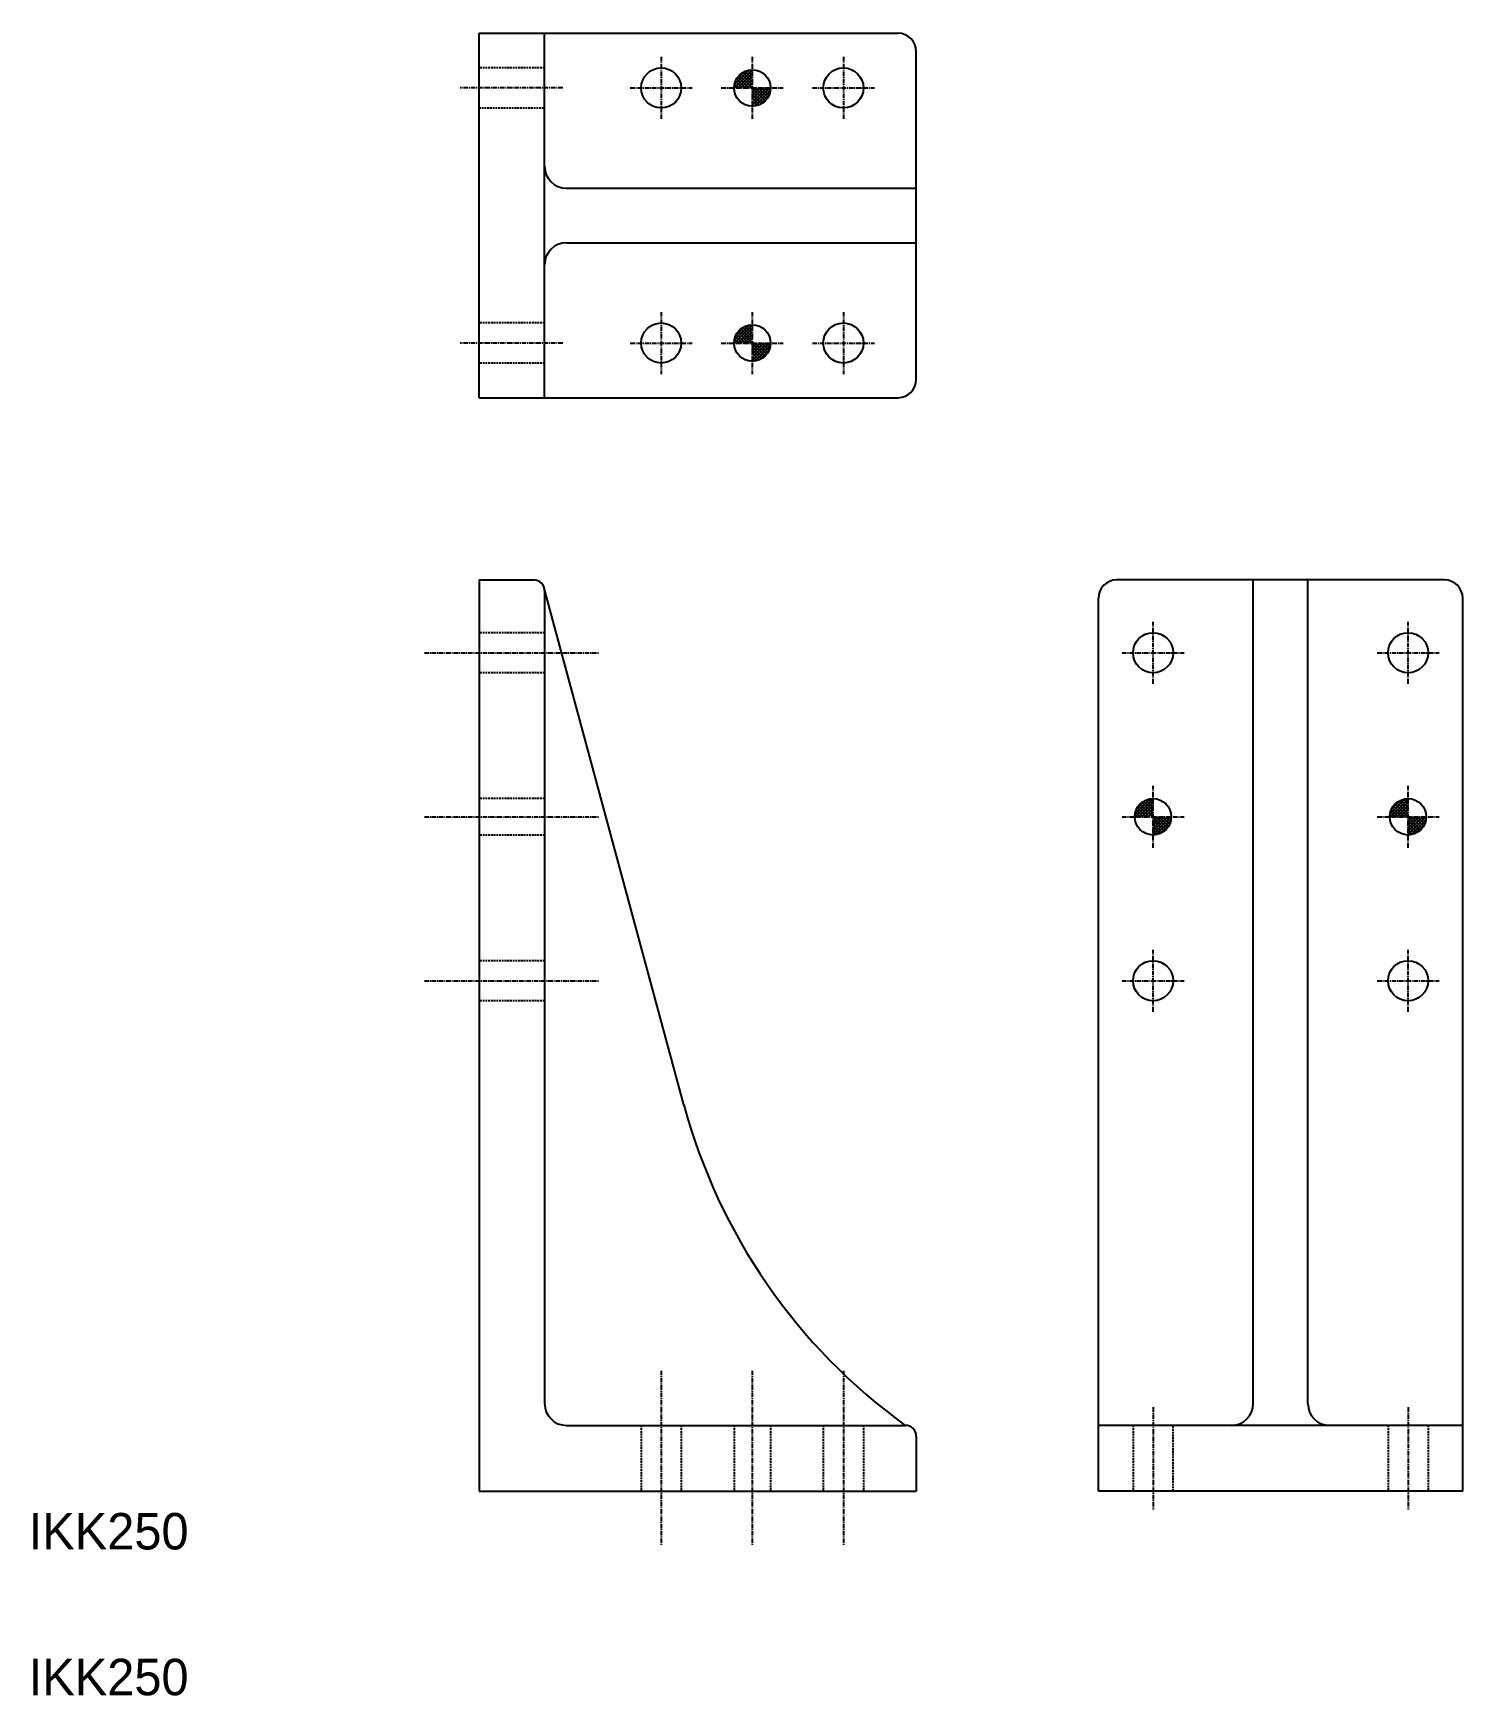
# Model space of a CAD drawing. Extents: x 41 to 434, y 40 to 496.
import ezdxf

# ---------------------------------------------------------------- set-up
doc = ezdxf.new("R2010")
doc.units = 0
doc.linetypes.add('CENTER', pattern=[2, 1.25, -0.25, 0.25, -0.25])
doc.linetypes.add('DASHED', pattern=[0.75, 0.5, -0.25])
doc.layers.get('0').update_dxf_attribs({"linetype": 'CONTINUOUS'})
doc.layers.add('CENTER', color=1, linetype='CENTER')

# ---------------------------------------------------------------- blocks, each defined once
blk = doc.blocks.new('*X3')
at = {"color": 0, "linetype": 'CONTINUOUS'}
for p, q in [((-4.93, 0.83), (-0.83, 4.93)), ((-4.87, 0), (0, 4.87)), ((0, 2.59), (-2, 4.58)), ((0, 3.47), (-1.35, 4.82)), ((0, 4.35), (-0.61, 4.96)), ((-4.48, 0), (-4.98, 0.49)), ((-3.6, 0), (-4.84, 1.24)), ((-2.72, 0), (-4.62, 1.91)), ((-4.53, 2.11), (-2.11, 4.53)), ((-1.83, 0), (-4.33, 2.5)), ((-3.99, 0), (0, 3.99)), ((-0.95, 0), (-3.98, 3.03)), ((-0.07, 0), (-3.57, 3.5)), ((-3.11, 0), (0, 3.11)), ((0, 0.82), (-3.1, 3.92)), ((0, 1.7), (-2.58, 4.28)), ((-2.22, 0), (0, 2.22)), ((-1.34, 0), (0, 1.34)), ((-0.45, 0), (0, 0.45)), ((0, -4.85), (4.85, 0)), ((0, -3.97), (3.97, 0)), ((0, -3.08), (3.08, 0)), ((0, -2.2), (2.2, 0)), ((0, -1.31), (1.31, 0)), ((0, -0.43), (0.43, 0)), ((3.92, -3.1), (0.82, 0)), ((4.28, -2.58), (1.7, 0)), ((4.58, -2), (2.59, 0)), ((4.82, -1.35), (3.47, 0)), ((4.96, -0.61), (4.35, 0)), ((3.5, -3.57), (0, -0.07)), ((3.03, -3.98), (0, -0.95)), ((2.5, -4.33), (0, -1.83)), ((1.91, -4.62), (0, -2.72)), ((1.24, -4.84), (0, -3.6)), ((0.49, -4.98), (0, -4.48)), ((0.8, -4.94), (4.94, -0.8)), ((2.06, -4.56), (4.56, -2.06))]:
    blk.add_line(p, q, dxfattribs=at)
blk = doc.blocks.new('KNOCK')
at = {"color": 7, "linetype": 'CONTINUOUS'}
blk.add_blockref('*X3', (0, 0), dxfattribs=at)

msp = doc.modelspace()

# ---------------------------------------------------------------- linework, layer by layer
at = {"color": 7, "linetype": 'CONTINUOUS'}
for p, q in [((163.59, 496.04), (278.59, 496.04)), ((163.59, 396.04), (163.59, 496.04)), ((181.59, 396.04), (181.59, 496.04)), ((283.59, 401.04), (283.59, 491.04)), ((187.59, 453.54), (283.59, 453.54)), ((187.59, 438.54), (283.59, 438.54)), ((163.59, 396.04), (278.59, 396.04)), ((163.59, 346.04), (163.59, 96.04)), ((163.59, 346.04), (178.59, 346.04)), ((219.82, 202), (181.49, 343.82)), ((181.59, 343.04), (181.59, 120.04)), ((428.59, 346.04), (338.59, 346.04)), ((376.09, 120.04), (376.09, 346.04)), ((391.09, 120.04), (391.09, 346.04)), ((333.59, 96.04), (333.59, 341.04)), ((433.59, 96.04), (433.59, 341.04)), ((187.59, 114.04), (280.59, 114.04)), ((283.59, 111.04), (283.59, 96.04)), ((433.59, 114.04), (333.59, 114.04)), ((163.59, 96.04), (283.59, 96.04)), ((433.59, 96.04), (333.59, 96.04))]:
    msp.add_line(p, q, dxfattribs=at)
at = {"color": 3, "linetype": 'DASHED'}
for p, q in [((181.59, 486.54), (163.59, 486.54)), ((163.59, 475.54), (181.59, 475.54)), ((181.59, 416.54), (163.59, 416.54)), ((181.59, 405.54), (163.59, 405.54)), ((181.59, 331.54), (163.59, 331.54)), ((181.59, 320.54), (163.59, 320.54)), ((181.59, 286.04), (163.59, 286.04)), ((181.59, 276.04), (163.59, 276.04)), ((181.59, 241.54), (163.59, 241.54)), ((181.59, 230.54), (163.59, 230.54)), ((208.09, 114.04), (208.09, 96.04)), ((219.09, 114.04), (219.09, 96.04)), ((233.59, 114.04), (233.59, 96.04)), ((243.59, 114.04), (243.59, 96.04)), ((258.09, 114.04), (258.09, 96.04)), ((269.09, 114.04), (269.09, 96.04)), ((343.09, 114.04), (343.09, 96.04)), ((354.09, 96.04), (354.09, 114.04)), ((413.09, 114.04), (413.09, 96.04)), ((424.09, 114.04), (424.09, 96.04))]:
    msp.add_line(p, q, dxfattribs=at)
at = {"color": 7, "linetype": 'CONTINUOUS'}
for centre, radius in [((213.59, 481.04), 5.5), ((238.59, 481.04), 5), ((263.59, 481.04), 5.5), ((213.59, 411.04), 5.5), ((238.59, 411.04), 5), ((263.59, 411.04), 5.5), ((348.59, 326.04), 5.5), ((418.59, 326.04), 5.5), ((348.59, 281.04), 5), ((418.59, 281.04), 5), ((348.59, 236.04), 5.5), ((418.59, 236.04), 5.5)]:
    msp.add_circle(centre, radius, dxfattribs=at)
for centre, radius, start, end in [((278.59, 491.04), 5, 0, 90), ((187.59, 459.54), 6, 180, 270), ((187.59, 432.54), 6, 90, 180), ((278.59, 401.04), 5, 270, 0), ((178.59, 343.04), 3, 0, 90), ((338.59, 341.04), 5, 90, 180), ((428.59, 341.04), 5, 0, 90), ((374.28, 243.75), 160, 195.1241, 234.1593), ((187.59, 120.04), 6, 180, 270), ((370.09, 120.04), 6, 270, 0), ((397.09, 120.04), 6, 180, 270), ((280.59, 111.04), 3, 0, 90)]:
    msp.add_arc(centre, radius, start, end, dxfattribs=at)
at = {"layer": 'CENTER', "color": 1, "linetype": 'CENTER'}
for p, q in [((213.59, 489.54), (213.59, 472.54)), ((238.59, 489.54), (238.59, 472.54)), ((263.59, 489.54), (263.59, 472.54)), ((186.56, 481.04), (158.41, 481.04)), ((205.09, 481.04), (222.09, 481.04)), ((230.09, 481.04), (247.09, 481.04)), ((255.09, 481.04), (272.09, 481.04)), ((213.59, 419.54), (213.59, 402.54)), ((238.59, 419.54), (238.59, 402.54)), ((263.59, 419.54), (263.59, 402.54)), ((186.56, 411.04), (158.41, 411.04)), ((205.09, 411.04), (222.09, 411.04)), ((230.09, 411.04), (247.09, 411.04)), ((255.09, 411.04), (272.09, 411.04)), ((348.59, 317.54), (348.59, 334.54)), ((418.59, 317.54), (418.59, 334.54)), ((148.59, 326.04), (196.59, 326.04)), ((340.09, 326.04), (357.09, 326.04)), ((410.09, 326.04), (427.09, 326.04)), ((348.59, 272.54), (348.59, 289.54)), ((418.59, 272.54), (418.59, 289.54)), ((148.59, 281.04), (196.59, 281.04)), ((340.09, 281.04), (357.09, 281.04)), ((410.09, 281.04), (427.09, 281.04)), ((348.59, 227.54), (348.59, 244.54)), ((418.59, 227.54), (418.59, 244.54)), ((148.59, 236.04), (196.59, 236.04)), ((340.09, 236.04), (357.09, 236.04)), ((410.09, 236.04), (427.09, 236.04)), ((213.59, 129.04), (213.59, 81.04)), ((238.59, 129.04), (238.59, 81.04)), ((263.59, 129.04), (263.59, 81.04)), ((348.59, 119), (348.59, 90.86)), ((418.59, 119), (418.59, 90.86))]:
    msp.add_line(p, q, dxfattribs=at)

# ---------------------------------------------------------------- block references
at = {"color": 7, "linetype": 'CONTINUOUS'}
for p in [(238.59, 481.04), (238.59, 411.04), (348.59, 281.04), (418.59, 281.04)]:
    msp.add_blockref('KNOCK', p, dxfattribs=at)

# ---------------------------------------------------------------- texts
for p in [(40, 80), (40, 40)]:
    msp.add_text('IKK250', height=10, dxfattribs=at).set_placement(p)

doc.saveas('drawing.dxf')
